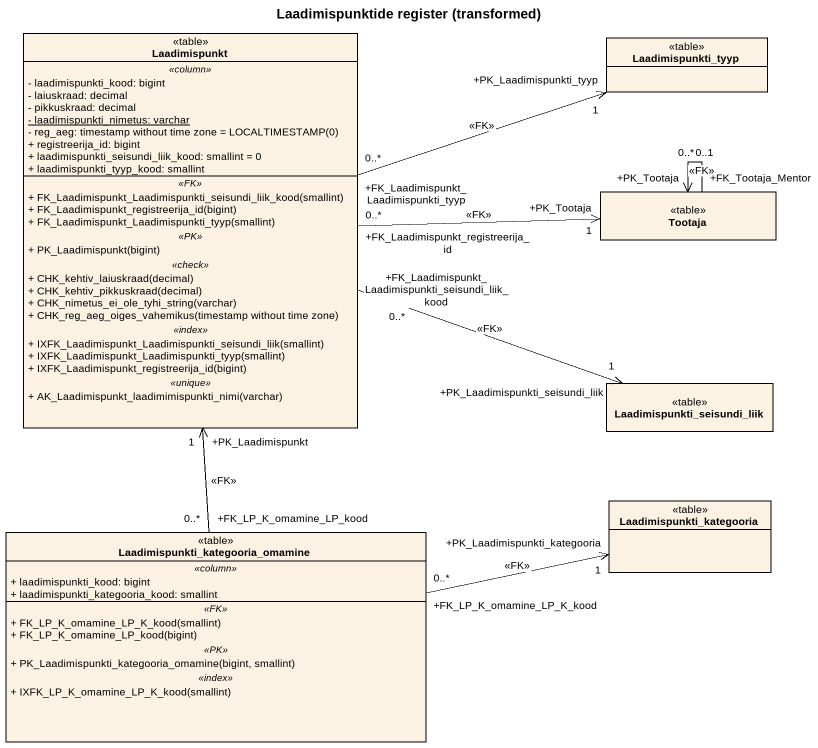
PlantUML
@startuml
title Laadimispunktide register (transformed)
hide circle
hide empty members
skinparam classAttributeIconSize 0
class Laadimispunkt <<table>> {
  .. <<column>> ..
  - laadimispunkti_kood: bigint
  - laiuskraad: decimal
  - pikkuskraad: decimal
  {static} - laadimispunkti_nimetus: varchar
  {field} - reg_aeg: timestamp without time zone = LOCALTIMESTAMP(0)
  + registreerija_id: bigint
  + laadimispunkti_seisundi_liik_kood: smallint = 0
  + laadimispunkti_tyyp_kood: smallint
  .. <<FK>> ..
  + FK_Laadimispunkt_Laadimispunkti_seisundi_liik_kood(smallint)
  + FK_Laadimispunkt_registreerija_id(bigint)
  + FK_Laadimispunkt_Laadimispunkti_tyyp(smallint)
  .. <<PK>> ..
  + PK_Laadimispunkt(bigint)
  .. <<check>> ..
  + CHK_kehtiv_laiuskraad(decimal)
  + CHK_kehtiv_pikkuskraad(decimal)
  + CHK_nimetus_ei_ole_tyhi_string(varchar)
  + CHK_reg_aeg_oiges_vahemikus(timestamp without time zone)
  .. <<index>> ..
  + IXFK_Laadimispunkt_Laadimispunkti_seisundi_liik(smallint)
  + IXFK_Laadimispunkt_Laadimispunkti_tyyp(smallint)
  + IXFK_Laadimispunkt_registreerija_id(bigint)
  .. <<unique>> ..
  + AK_Laadimispunkt_laadimimispunkti_nimi(varchar)
}
class Laadimispunkti_tyyp <<table>>
class Tootaja <<table>>
class Laadimispunkti_seisundi_liik <<table>>
class "Laadimispunkti_kategooria_omamine" as Laadimispunkti_kategooria <<table>> {
  .. <<column>> ..
  + laadimispunkti_kood: bigint
  + laadimispunkti_kategooria_kood: smallint
  .. <<FK>> ..
  + FK_LP_K_omamine_LP_K_kood(smallint)
  + FK_LP_K_omamine_LP_kood(bigint)
  .. <<PK>> ..
  + PK_Laadimispunkti_kategooria_omamine(bigint, smallint)
  .. <<index>> ..
  + IXFK_LP_K_omamine_LP_K_kood(smallint)
}
class "Laadimispunkti_kategooria" as Laadimispunkti_kategooria_2 <<table>>
Laadimispunkt "+FK_Laadimispunkt_Laadimispunkti_tyyp\n0..*" -right-> "+PK_Laadimispunkti_tyyp\n1" Laadimispunkti_tyyp : <<FK>>
Laadimispunkt "+FK_Laadimispunkt_registreerija_id\n0..*" -right-> "+PK_Tootaja\n1" Tootaja : <<FK>>
Laadimispunkt "+FK_Laadimispunkt_Laadimispunkti_seisundi_liik_kood\n0..*" -right-> "+PK_Laadimispunkti_seisundi_liik\n1" Laadimispunkti_seisundi_liik : <<FK>>
Tootaja "+FK_Tootaja_Mentor\n0..*" --> "+PK_Tootaja\n0..1" Tootaja : <<FK>>
Laadimispunkti_kategooria "+FK_LP_K_omamine_LP_kood\n0..*" -up-> "+PK_Laadimispunkt\n1" Laadimispunkt : <<FK>>
Laadimispunkti_kategooria -up- Laadimispunkt
Laadimispunkti_kategooria "+FK_LP_K_omamine_LP_K_kood\n0..*" -right-> "+PK_Laadimispunkti_kategooria\n1" Laadimispunkti_kategooria_2 : <<FK>>
@enduml
